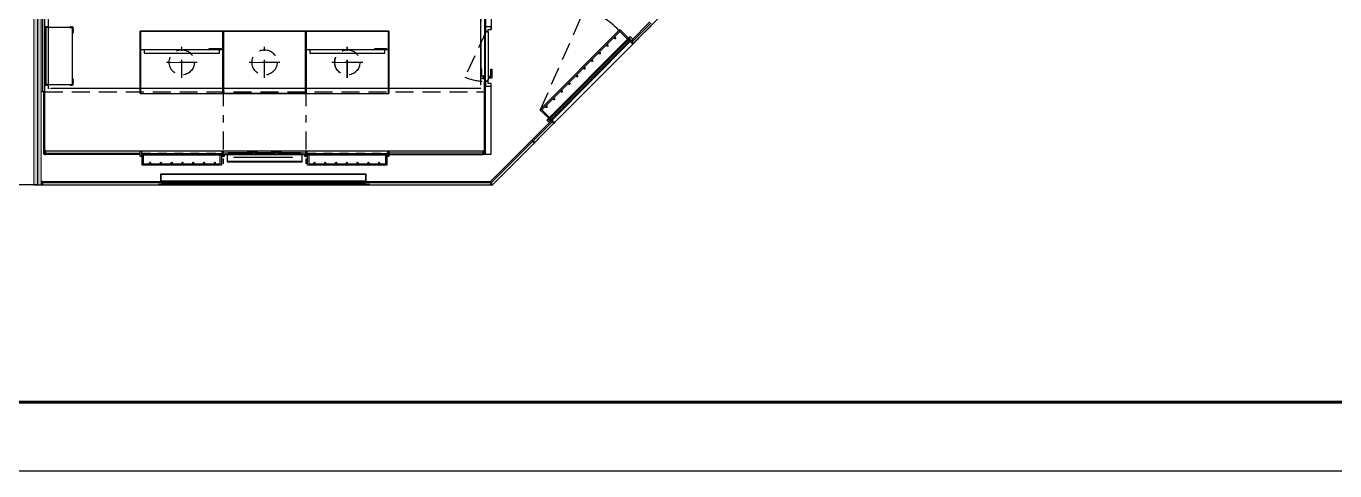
# Model space of a CAD drawing. Header units: millimetres. Extents: x 5896 to 6381, y 4295 to 4378.
# Drawn here: x 6093.37 to 6111.56, y 4295.41 to 4301.59 of the extents above; entities that cross this region are included whole.
import ezdxf

# ---------------------------------------------------------------- set-up
doc = ezdxf.new("R2010")
doc.units = ezdxf.units.MM
for name, pattern in [('HIDDEN2', [0.1875, 0.125, -0.0625]), ('NASCOSTA', [0.375, 0.25, -0.125]), ('PHANTOM2', [1.25, 0.625, -0.125, 0.125, -0.125, 0.125, -0.125]), ('TRATTEGGIATA', [0.75, 0.5, -0.25]), ('TRATTOPUNTO2', [0.5, 0.25, -0.125, 0, -0.125])]:
    doc.linetypes.add(name, pattern=pattern)
for name, color, linetype in [('A-GLAZING', 2, 'Continuous'), ('ax-arredo piani', 2, 'Continuous'), ('ax-arredo piani rossi', 1, 'Continuous'), ('ax-arredo sez', 6, 'Continuous'), ('AXlogo', 6, 'Continuous'), ('GA_X DIM', 8, 'Continuous'), ('Pareti02', 3, 'Continuous'), ('piani-rossi', 1, 'Continuous'), ('proiezioni', 2, 'NASCOSTA'), ('R-PIANI', 6, 'Continuous'), ('sezioni 02', 3, 'Continuous'), ('Urban', 6, 'Continuous'), ('VITI', 1, 'Continuous'), ('图框', 254, 'Continuous')]:
    doc.layers.add(name, color=color, linetype=linetype)
doc.layers.add('Axis', color=7, linetype='TRATTOPUNTO2', true_color=0xe27a03)
doc.layers.add('PROIEZ-FASCIONE', color=7, linetype='TRATTEGGIATA', true_color=0xb4b08e)
for name, color, linetype, lineweight, true_color in [('LD_light', 7, 'Continuous', 5, 0xf00000), ('R-HATCH', 7, 'Continuous', 9, 0xbababa), ('R-WALL', 7, 'Continuous', 9, 0xbababa)]:
    doc.layers.add(name, color=color, linetype=linetype, lineweight=lineweight, true_color=true_color)
doc.layers.add('R-BORDER', color=7, linetype='PHANTOM2', true_color=0xdb0000, plot=False)
doc.layers.add('sez-PHOTO', color=3, linetype='HIDDEN2', lineweight=15)

# ---------------------------------------------------------------- blocks, each defined once
blk = doc.blocks.new('lamp A1')
at = {"layer": 'LD_light', "linetype": 'NASCOSTA'}
for p, q in [((300.794, 135.027), (300.794, 135.453)), ((300.581, 135.24), (301.007, 135.24))]:
    blk.add_line(p, q, dxfattribs=at)
blk.add_circle((300.794, 135.24), 0.175, dxfattribs=at)
blk = doc.blocks.new('ioo')
at = {"layer": 'LD_light', "elevation": 0}
blk.add_lwpolyline([(-3045, 2505), (-3067, 2505), (-3067, 2493), (-3045, 2493)], close=True, dxfattribs=at)
at = {"layer": 'LD_light', "ltscale": 0.1}
for radius in [11, 10]:
    blk.add_arc((-3056, 2506, 0), radius, 359.7956, 180.2044, dxfattribs=at)
blk = doc.blocks.new('bullone fianco')
at = {"layer": 'VITI'}
for p, q in [((0, 0.008), (-0.003, 0.008)), ((-0.003, 0), (-0.003, 0.007)), ((0, 0.006), (-0.003, 0.006)), ((0, 0.001), (-0.003, 0.001)), ((0, -0.001), (0, 0.008)), ((0, 0.007), (0, 0.008)), ((0, 0), (0, 0.007)), ((0, 0.007), (0, 0.007)), ((0, 0), (0, -0.001)), ((0, 0), (0, 0)), ((0, -0.001), (-0.003, -0.001))]:
    blk.add_line(p, q, dxfattribs=at)
for centre, radius, start, end in [((-0.001, 0.007), 0.00209, 147.1328, 212.8672), ((0.005, 0.004), 0.00787, 163.2213, 196.7787), ((-0.001, 0), 0.00209, 147.1328, 212.8672)]:
    blk.add_arc(centre, radius, start, end, dxfattribs=at)
blk = doc.blocks.new('112')
at = {"layer": 'R-HATCH', "ltscale": 10000}
h = blk.add_hatch(color=253, dxfattribs=at)
h.dxf.hatch_style = 1
h.paths.add_polyline_path([(6087.631, 4402.189), (6087.631, 4414.014), (6087.731, 4414.014), (6087.731, 4402.189)])
at = {"layer": 'A-GLAZING', "color": 253}
for p, q in [((6094.795, 4403.126), (6095.882, 4404.217)), ((6094.8, 4403.11), (6095.898, 4404.212)), ((6095.913, 4404.198), (6094.815, 4403.096)), ((6095.918, 4404.182), (6094.831, 4403.091)), ((6095.898, 4404.214), (6095.907, 4404.223)), ((6095.915, 4404.198), (6095.898, 4404.214)), ((6095.898, 4404.212), (6095.898, 4404.212)), ((6095.898, 4404.212), (6095.901, 4404.212)), ((6095.901, 4404.212), (6095.913, 4404.2)), ((6095.907, 4404.223), (6095.924, 4404.207)), ((6095.913, 4404.2), (6095.913, 4404.198)), ((6095.913, 4404.198), (6095.913, 4404.198)), ((6095.924, 4404.207), (6095.915, 4404.198)), ((6094.798, 4403.11), (6094.789, 4403.101)), ((6094.789, 4403.101), (6094.806, 4403.085)), ((6094.815, 4403.094), (6094.798, 4403.11)), ((6094.8, 4403.108), (6094.8, 4403.11)), ((6094.812, 4403.096), (6094.8, 4403.108)), ((6094.806, 4403.085), (6094.815, 4403.094)), ((6094.815, 4403.096), (6094.812, 4403.096))]:
    blk.add_line(p, q, dxfattribs=at)
at = {"layer": 'ax-arredo piani', "color": 253}
for p, q in [((6087.795, 4402.661), (6089.11, 4402.661)), ((6089.123, 4402.661), (6092.548, 4402.661)), ((6092.561, 4402.661), (6093.877, 4402.661))]:
    blk.add_line(p, q, dxfattribs=at)
at = {"layer": 'ax-arredo piani', "color": 253, "elevation": 0}
for points in [[(6088.167, 4403.585), (6088.167, 4403.585), (6088.167, 4404.377), (6088.167, 4404.377), (6088.167, 4404.377), (6087.798, 4404.377), (6087.798, 4403.585), (6088.167, 4403.585)], [(6088.17, 4404.292), (6088.167, 4404.292), (6088.167, 4404.341), (6088.17, 4404.341)], [(6089.109, 4403.461), (6090.261, 4403.461), (6090.261, 4404.326), (6089.109, 4404.326)], [(6090.261, 4403.461), (6091.41, 4403.461), (6091.41, 4404.326), (6090.261, 4404.326)], [(6090.264, 4403.464), (6091.407, 4403.464), (6091.407, 4404.323), (6090.264, 4404.323)], [(6091.41, 4403.461), (6092.562, 4403.461), (6092.562, 4404.326), (6091.41, 4404.326)], [(6089.109, 4403.461), (6089.109, 4404.072), (6090.261, 4404.072), (6090.261, 4403.461), (6090.258, 4403.461), (6090.258, 4404.069), (6089.112, 4404.069), (6089.112, 4403.461)], [(6089.162, 4404.019), (6090.208, 4404.019), (6090.208, 4404.069), (6089.162, 4404.069)], [(6090.231, 4404.072), (6090.066, 4404.072), (6090.066, 4404.085), (6090.231, 4404.085)], [(6091.41, 4403.461), (6091.41, 4404.072), (6092.562, 4404.072), (6092.562, 4403.461), (6092.559, 4403.461), (6092.559, 4404.069), (6091.413, 4404.069), (6091.413, 4403.461)], [(6091.463, 4404.019), (6092.509, 4404.019), (6092.509, 4404.069), (6091.463, 4404.069)], [(6092.532, 4404.072), (6092.367, 4404.072), (6092.367, 4404.085), (6092.532, 4404.085)], [(6088.17, 4403.67), (6088.167, 4403.67), (6088.167, 4403.621), (6088.17, 4403.621)]]:
    blk.add_lwpolyline(points, close=True, dxfattribs=at)
for points in [[(6089.112, 4404.072), (6089.109, 4404.072), (6089.109, 4404.326), (6090.261, 4404.326)], [(6090.261, 4404.326), (6090.261, 4404.072), (6090.258, 4404.072), (6090.258, 4404.323), (6089.112, 4404.323), (6089.112, 4404.072)], [(6091.413, 4404.072), (6091.41, 4404.072), (6091.41, 4404.326), (6092.562, 4404.326)], [(6092.562, 4404.326), (6092.562, 4404.072), (6092.559, 4404.072), (6092.559, 4404.323), (6091.413, 4404.323), (6091.413, 4404.072)]]:
    blk.add_lwpolyline(points, dxfattribs=at)
at = {"layer": 'ax-arredo piani rossi', "color": 253}
for p, q in [((6090.335, 4402.631), (6090.335, 4402.641)), ((6090.335, 4402.641), (6091.335, 4402.641)), ((6090.74, 4402.641), (6090.596, 4402.641)), ((6090.596, 4402.641), (6090.596, 4402.631)), ((6090.74, 4402.631), (6090.74, 4402.641)), ((6091.077, 4402.641), (6090.928, 4402.641)), ((6090.928, 4402.641), (6090.928, 4402.631)), ((6091.077, 4402.631), (6091.077, 4402.641)), ((6091.335, 4402.641), (6091.335, 4402.631)), ((6090.236, 4402.621), (6089.134, 4402.621)), ((6089.149, 4402.606), (6090.221, 4402.606)), ((6090.63, 4402.631), (6090.335, 4402.631)), ((6090.596, 4402.631), (6090.63, 4402.631)), ((6090.706, 4402.631), (6090.74, 4402.631)), ((6090.928, 4402.631), (6090.983, 4402.631)), ((6091.335, 4402.631), (6091.019, 4402.631)), ((6091.019, 4402.631), (6091.077, 4402.631)), ((6092.537, 4402.621), (6091.435, 4402.621)), ((6091.45, 4402.606), (6092.522, 4402.606))]:
    blk.add_line(p, q, dxfattribs=at)
at = {"layer": 'ax-arredo sez', "color": 253}
for p, q in [((6093.891, 4404.938), (6093.891, 4404.326)), ((6093.906, 4404.938), (6093.906, 4404.326)), ((6093.906, 4404.321), (6093.891, 4404.321)), ((6093.891, 4404.321), (6093.891, 4403.631)), ((6093.906, 4403.631), (6093.906, 4404.321)), ((6095.762, 4404.337), (6094.675, 4403.246)), ((6094.689, 4403.232), (6095.776, 4404.323)), ((6095.762, 4404.337), (6095.772, 4404.348)), ((6095.776, 4404.323), (6095.762, 4404.337)), ((6095.882, 4404.217), (6095.762, 4404.337)), ((6095.772, 4404.348), (6095.893, 4404.228)), ((6095.893, 4404.228), (6095.882, 4404.217)), ((6093.891, 4403.631), (6093.906, 4403.631)), ((6093.891, 4402.616), (6093.891, 4403.626)), ((6093.906, 4402.616), (6093.906, 4403.626)), ((6087.766, 4402.616), (6087.766, 4403.481)), ((6087.781, 4402.631), (6087.781, 4403.481)), ((6094.664, 4403.235), (6094.675, 4403.246)), ((6094.785, 4403.115), (6094.664, 4403.235)), ((6094.675, 4403.246), (6094.689, 4403.232)), ((6094.675, 4403.246), (6094.795, 4403.126)), ((6094.795, 4403.126), (6094.785, 4403.115)), ((6087.782, 4402.661), (6087.781, 4402.66)), ((6087.781, 4402.66), (6087.781, 4402.631)), ((6087.795, 4402.661), (6087.782, 4402.661)), ((6087.796, 4402.66), (6087.795, 4402.661)), ((6087.796, 4402.614), (6087.796, 4402.66)), ((6089.109, 4402.66), (6089.11, 4402.661)), ((6089.109, 4402.583), (6089.109, 4402.66)), ((6089.11, 4402.661), (6089.123, 4402.661)), ((6089.123, 4402.661), (6089.124, 4402.66)), ((6089.124, 4402.66), (6089.124, 4402.631)), ((6090.246, 4402.66), (6090.247, 4402.661)), ((6090.246, 4402.583), (6090.246, 4402.66)), ((6090.247, 4402.661), (6090.26, 4402.661)), ((6090.26, 4402.661), (6090.261, 4402.66)), ((6090.261, 4402.66), (6090.261, 4402.631)), ((6090.639, 4402.641), (6090.63, 4402.641)), ((6090.63, 4402.641), (6090.63, 4402.614)), ((6090.639, 4402.614), (6090.639, 4402.641)), ((6090.674, 4402.641), (6090.706, 4402.641)), ((6090.674, 4402.614), (6090.674, 4402.641)), ((6090.706, 4402.641), (6090.706, 4402.614)), ((6090.83, 4402.641), (6090.838, 4402.641)), ((6090.83, 4402.614), (6090.83, 4402.641)), ((6090.838, 4402.641), (6090.838, 4402.614)), ((6090.983, 4402.641), (6091.019, 4402.641)), ((6090.983, 4402.614), (6090.983, 4402.641)), ((6091.019, 4402.641), (6091.019, 4402.614)), ((6091.41, 4402.66), (6091.411, 4402.661)), ((6091.41, 4402.583), (6091.41, 4402.66)), ((6091.411, 4402.661), (6091.424, 4402.661)), ((6091.424, 4402.661), (6091.425, 4402.66)), ((6091.425, 4402.66), (6091.425, 4402.631)), ((6092.547, 4402.66), (6092.548, 4402.661)), ((6092.547, 4402.583), (6092.547, 4402.66)), ((6092.548, 4402.661), (6092.561, 4402.661)), ((6092.561, 4402.661), (6092.562, 4402.66)), ((6092.562, 4402.66), (6092.562, 4402.631)), ((6093.876, 4402.66), (6093.877, 4402.661)), ((6093.876, 4402.614), (6093.876, 4402.66)), ((6093.877, 4402.661), (6093.89, 4402.661)), ((6093.89, 4402.661), (6093.891, 4402.66)), ((6093.891, 4402.66), (6093.891, 4402.631)), ((6087.766, 4402.616), (6087.781, 4402.616)), ((6087.781, 4402.631), (6087.781, 4402.631)), ((6087.781, 4402.631), (6087.781, 4402.614)), ((6087.781, 4402.614), (6087.796, 4402.614)), ((6087.796, 4402.614), (6087.796, 4402.631)), ((6087.796, 4402.631), (6089.109, 4402.631)), ((6089.109, 4402.614), (6087.796, 4402.614)), ((6089.124, 4402.583), (6089.109, 4402.583)), ((6089.124, 4402.631), (6089.124, 4402.631)), ((6089.124, 4402.631), (6089.124, 4402.583)), ((6089.128, 4402.631), (6089.126, 4402.631)), ((6089.126, 4402.631), (6089.126, 4402.616)), ((6089.126, 4402.616), (6089.132, 4402.616)), ((6089.128, 4402.618), (6089.128, 4402.631)), ((6089.132, 4402.618), (6089.128, 4402.618)), ((6089.134, 4402.631), (6089.132, 4402.631)), ((6089.132, 4402.631), (6089.132, 4402.618)), ((6089.132, 4402.616), (6089.132, 4402.599)), ((6089.132, 4402.599), (6089.134, 4402.599)), ((6089.134, 4402.599), (6089.134, 4402.631)), ((6089.134, 4402.621), (6089.149, 4402.606)), ((6089.134, 4402.466), (6089.134, 4402.621)), ((6090.236, 4402.466), (6089.134, 4402.466)), ((6089.149, 4402.606), (6089.149, 4402.481)), ((6089.149, 4402.481), (6090.221, 4402.481)), ((6090.221, 4402.606), (6090.236, 4402.621)), ((6090.221, 4402.481), (6090.221, 4402.606)), ((6090.236, 4402.599), (6090.236, 4402.631)), ((6090.236, 4402.631), (6090.238, 4402.631)), ((6090.236, 4402.621), (6090.236, 4402.466)), ((6090.238, 4402.599), (6090.236, 4402.599)), ((6090.238, 4402.631), (6090.238, 4402.618)), ((6090.238, 4402.618), (6090.242, 4402.618)), ((6090.244, 4402.616), (6090.238, 4402.616)), ((6090.238, 4402.616), (6090.238, 4402.599)), ((6090.242, 4402.618), (6090.242, 4402.631)), ((6090.242, 4402.631), (6090.244, 4402.631)), ((6090.244, 4402.631), (6090.244, 4402.616)), ((6090.261, 4402.583), (6090.246, 4402.583)), ((6090.63, 4402.631), (6090.261, 4402.631)), ((6090.261, 4402.631), (6090.261, 4402.614)), ((6090.261, 4402.631), (6090.261, 4402.631)), ((6090.261, 4402.631), (6090.261, 4402.583)), ((6090.261, 4402.614), (6090.63, 4402.614)), ((6090.261, 4402.614), (6090.276, 4402.614)), ((6090.261, 4402.583), (6090.261, 4402.614)), ((6090.276, 4402.583), (6090.261, 4402.583)), ((6090.276, 4402.614), (6090.276, 4402.583)), ((6090.32, 4402.614), (6090.316, 4402.614)), ((6090.316, 4402.614), (6090.316, 4402.51)), ((6090.316, 4402.51), (6091.36, 4402.51)), ((6090.32, 4402.514), (6090.32, 4402.614)), ((6091.356, 4402.614), (6090.32, 4402.614)), ((6090.32, 4402.614), (6090.32, 4402.611)), ((6090.32, 4402.611), (6091.356, 4402.611)), ((6091.356, 4402.514), (6090.32, 4402.514)), ((6090.63, 4402.614), (6090.639, 4402.614)), ((6090.674, 4402.631), (6090.639, 4402.631)), ((6090.639, 4402.631), (6090.674, 4402.631)), ((6090.639, 4402.631), (6090.674, 4402.631)), ((6090.639, 4402.614), (6090.674, 4402.614)), ((6090.706, 4402.614), (6090.674, 4402.614)), ((6090.83, 4402.631), (6090.706, 4402.631)), ((6090.706, 4402.631), (6090.83, 4402.631)), ((6090.706, 4402.614), (6090.83, 4402.614)), ((6090.838, 4402.614), (6090.83, 4402.614)), ((6090.983, 4402.631), (6090.838, 4402.631)), ((6090.838, 4402.631), (6090.983, 4402.631)), ((6090.838, 4402.614), (6090.983, 4402.614)), ((6091.019, 4402.614), (6090.983, 4402.614)), ((6091.41, 4402.631), (6091.019, 4402.631)), ((6091.019, 4402.614), (6091.41, 4402.614)), ((6091.356, 4402.614), (6091.356, 4402.514)), ((6091.36, 4402.614), (6091.356, 4402.614)), ((6091.356, 4402.611), (6091.356, 4402.614)), ((6091.36, 4402.51), (6091.36, 4402.614)), ((6091.395, 4402.614), (6091.41, 4402.614)), ((6091.395, 4402.583), (6091.395, 4402.614)), ((6091.41, 4402.583), (6091.395, 4402.583)), ((6091.41, 4402.614), (6091.41, 4402.631)), ((6091.41, 4402.614), (6091.41, 4402.583)), ((6091.425, 4402.583), (6091.41, 4402.583)), ((6091.425, 4402.631), (6091.425, 4402.631)), ((6091.425, 4402.631), (6091.425, 4402.583)), ((6091.429, 4402.631), (6091.427, 4402.631)), ((6091.427, 4402.631), (6091.427, 4402.616)), ((6091.427, 4402.616), (6091.433, 4402.616)), ((6091.429, 4402.618), (6091.429, 4402.631)), ((6091.433, 4402.618), (6091.429, 4402.618)), ((6091.435, 4402.631), (6091.433, 4402.631)), ((6091.433, 4402.631), (6091.433, 4402.618)), ((6091.433, 4402.616), (6091.433, 4402.599)), ((6091.433, 4402.599), (6091.435, 4402.599)), ((6091.435, 4402.599), (6091.435, 4402.631)), ((6091.435, 4402.621), (6091.45, 4402.606)), ((6091.435, 4402.466), (6091.435, 4402.621)), ((6092.537, 4402.466), (6091.435, 4402.466)), ((6091.45, 4402.606), (6091.45, 4402.481)), ((6091.45, 4402.481), (6092.522, 4402.481)), ((6092.522, 4402.606), (6092.537, 4402.621)), ((6092.522, 4402.481), (6092.522, 4402.606)), ((6092.537, 4402.599), (6092.537, 4402.631)), ((6092.537, 4402.631), (6092.539, 4402.631)), ((6092.537, 4402.621), (6092.537, 4402.466)), ((6092.539, 4402.599), (6092.537, 4402.599)), ((6092.539, 4402.631), (6092.539, 4402.618)), ((6092.539, 4402.618), (6092.543, 4402.618)), ((6092.545, 4402.616), (6092.539, 4402.616)), ((6092.539, 4402.616), (6092.539, 4402.599)), ((6092.543, 4402.618), (6092.543, 4402.631)), ((6092.543, 4402.631), (6092.545, 4402.631)), ((6092.545, 4402.631), (6092.545, 4402.616)), ((6092.562, 4402.583), (6092.547, 4402.583)), ((6093.876, 4402.631), (6092.562, 4402.631)), ((6092.562, 4402.631), (6092.562, 4402.631)), ((6092.562, 4402.631), (6092.562, 4402.583)), ((6092.562, 4402.614), (6093.876, 4402.614)), ((6093.876, 4402.614), (6093.876, 4402.631)), ((6093.891, 4402.614), (6093.876, 4402.614)), ((6093.891, 4402.631), (6093.891, 4402.631)), ((6093.891, 4402.631), (6093.891, 4402.614)), ((6089.396, 4402.238), (6089.396, 4402.343)), ((6089.396, 4402.343), (6092.244, 4402.343)), ((6089.401, 4402.238), (6089.401, 4402.338)), ((6089.401, 4402.338), (6092.239, 4402.338)), ((6092.239, 4402.338), (6092.239, 4402.238)), ((6092.244, 4402.343), (6092.244, 4402.238))]:
    blk.add_line(p, q, dxfattribs=at)
at = {"layer": 'ax-arredo sez', "color": 253, "elevation": 0}
for points in [[(6087.784, 4404.341), (6087.781, 4404.341), (6087.781, 4404.381), (6087.821, 4404.381), (6087.821, 4404.378), (6087.784, 4404.378), (6087.784, 4404.341)], [(6088.168, 4404.341), (6088.171, 4404.341), (6088.171, 4404.381), (6088.131, 4404.381), (6088.131, 4404.378), (6088.168, 4404.378), (6088.168, 4404.341)], [(6087.784, 4403.621), (6087.781, 4403.621), (6087.781, 4403.581), (6087.821, 4403.581), (6087.821, 4403.584), (6087.784, 4403.584), (6087.784, 4403.621)], [(6088.168, 4403.621), (6088.171, 4403.621), (6088.171, 4403.581), (6088.131, 4403.581), (6088.131, 4403.584), (6088.168, 4403.584), (6088.168, 4403.621)]]:
    blk.add_lwpolyline(points, dxfattribs=at)
blk.add_lwpolyline([(6087.797, 4403.584), (6087.784, 4403.584), (6087.784, 4404.378), (6087.797, 4404.378)], close=True, dxfattribs=at)
at = {"layer": 'Axis', "color": 253}
for p, q in [((6090.261, 4403.532), (6090.261, 4402.481)), ((6091.41, 4403.532), (6091.41, 4402.481))]:
    blk.add_line(p, q, dxfattribs=at)
at = {"layer": 'AXlogo', "color": 253}
for p, q in [((6089.415, 4402.194), (6089.415, 4402.219)), ((6089.415, 4402.219), (6092.228, 4402.219)), ((6092.228, 4402.194), (6089.415, 4402.194)), ((6092.228, 4402.219), (6092.228, 4402.194))]:
    blk.add_line(p, q, dxfattribs=at)
at = {"layer": 'DEFPOINTS', "color": 253}
blk.add_line((6087.811, 4404.381), (6087.781, 4404.381), dxfattribs=at)
at = {"layer": 'Pareti02', "color": 253}
for p, q in [((6087.756, 4403.481), (6087.756, 4411.881)), ((6087.781, 4403.481), (6087.781, 4411.881)), ((6093.986, 4404.508), (6093.986, 4404.351)), ((6093.906, 4404.326), (6093.891, 4404.326)), ((6094.675, 4403.246), (6095.762, 4404.337)), ((6093.906, 4403.626), (6093.891, 4403.626)), ((6093.986, 4402.616), (6093.986, 4403.601)), ((6093.986, 4403.113), (6093.986, 4403.601)), ((6087.781, 4403.481), (6087.731, 4403.481)), ((6094.551, 4402.81), (6094.555, 4402.814)), ((6094.555, 4402.814), (6094.569, 4402.8)), ((6094.565, 4402.796), (6094.551, 4402.81)), ((6094.562, 4402.793), (6094.565, 4402.796)), ((6094.583, 4402.771), (6094.562, 4402.793)), ((6094.569, 4402.8), (6094.573, 4402.803)), ((6094.573, 4402.803), (6094.594, 4402.782)), ((6094.594, 4402.782), (6094.583, 4402.771)), ((6093.906, 4402.616), (6093.891, 4402.616)), ((6093.906, 4402.616), (6093.986, 4402.616)), ((6093.965, 4402.222), (6093.969, 4402.226)), ((6093.98, 4402.208), (6093.965, 4402.222)), ((6093.969, 4402.226), (6093.983, 4402.212)), ((6093.976, 4402.205), (6093.98, 4402.208)), ((6093.997, 4402.183), (6093.976, 4402.205)), ((6093.983, 4402.212), (6093.987, 4402.215)), ((6093.987, 4402.215), (6094.008, 4402.194)), ((6094.008, 4402.194), (6093.997, 4402.183))]:
    blk.add_line(p, q, dxfattribs=at)
at = {"layer": 'piani-rossi', "color": 253}
for p, q in [((6093.855, 4403.8), (6093.837, 4403.8)), ((6093.837, 4403.8), (6093.837, 4403.673)), ((6093.855, 4403.695), (6093.855, 4403.8)), ((6093.979, 4403.695), (6093.979, 4403.8)), ((6093.979, 4403.8), (6093.997, 4403.8)), ((6093.997, 4403.8), (6093.997, 4403.673)), ((6093.837, 4403.673), (6093.881, 4403.673)), ((6093.881, 4403.695), (6093.855, 4403.695)), ((6093.881, 4403.661), (6093.881, 4403.708)), ((6093.881, 4403.708), (6093.891, 4403.708)), ((6093.881, 4403.673), (6093.881, 4403.695)), ((6093.891, 4403.661), (6093.881, 4403.661)), ((6093.891, 4403.708), (6093.891, 4403.661)), ((6093.953, 4403.708), (6093.943, 4403.708)), ((6093.943, 4403.708), (6093.943, 4403.661)), ((6093.943, 4403.661), (6093.953, 4403.661)), ((6093.953, 4403.661), (6093.953, 4403.708)), ((6093.953, 4403.673), (6093.953, 4403.695)), ((6093.953, 4403.695), (6093.979, 4403.695)), ((6093.997, 4403.673), (6093.953, 4403.673))]:
    blk.add_line(p, q, dxfattribs=at)
at = {"layer": 'PROIEZ-FASCIONE', "color": 253}
for p, q in [((6087.831, 4403.531), (6087.831, 4412.314)), ((6093.841, 4404.959), (6093.841, 4403.531)), ((6093.841, 4403.531), (6087.831, 4403.531))]:
    blk.add_line(p, q, dxfattribs=at)
at = {"layer": 'proiezioni', "color": 253}
for p, q in [((6094.008, 4402.194), (6108.084, 4416.324)), ((6094.675, 4403.246), (6095.295, 4404.656)), ((6093.917, 4404.321), (6093.618, 4403.687)), ((6089.685, 4403.68), (6089.685, 4404.107)), ((6090.836, 4403.68), (6090.836, 4404.107)), ((6091.986, 4403.68), (6091.986, 4404.107)), ((6089.898, 4403.893), (6089.472, 4403.893)), ((6091.049, 4403.893), (6090.622, 4403.893)), ((6092.2, 4403.893), (6091.773, 4403.893)), ((6087.781, 4403.481), (6093.891, 4403.481))]:
    blk.add_line(p, q, dxfattribs=at)
for centre in [(6089.685, 4403.893), (6090.836, 4403.893), (6091.986, 4403.893)]:
    blk.add_circle(centre, 0.175, dxfattribs=at)
for centre, radius, start, end in [((6094.675, 4403.246), 1.54, 45.109, 66.2595), ((6093.891, 4404.321), 0.69, 246.6992, 270)]:
    blk.add_arc(centre, radius, start, end, dxfattribs=at)
at = {"layer": 'R-BORDER', "color": 253, "ltscale": 10000}
for p, q in [((6087.681, 4414.089), (6087.681, 4402.189)), ((6094.003, 4402.189), (6104.089, 4412.314)), ((6087.631, 4402.189), (6094.003, 4402.189)), ((6087.681, 4402.189), (6087.631, 4402.189))]:
    blk.add_line(p, q, dxfattribs=at)
at = {"layer": 'R-PIANI', "color": 253, "ltscale": 10000}
blk.add_line((6087.631, 4402.189), (6086.899, 4402.189), dxfattribs=at)
at = {"layer": 'R-WALL', "color": 253, "ltscale": 10000}
for p, q in [((6087.631, 4402.189), (6087.631, 4414.014)), ((6087.731, 4414.014), (6087.731, 4402.189)), ((6087.731, 4402.189), (6087.631, 4402.189))]:
    blk.add_line(p, q, dxfattribs=at)
at = {"layer": 'sez-PHOTO', "color": 253}
for p, q in [((6089.128, 4402.631), (6090.242, 4402.631)), ((6091.429, 4402.631), (6092.543, 4402.631))]:
    blk.add_line(p, q, dxfattribs=at)
at = {"layer": 'sezioni 02', "color": 253}
for p, q in [((6095.925, 4404.189), (6096.193, 4404.458)), ((6093.906, 4404.386), (6093.906, 4404.326)), ((6093.986, 4404.386), (6093.906, 4404.386)), ((6093.906, 4404.326), (6093.943, 4404.329)), ((6093.906, 4403.631), (6093.906, 4404.321)), ((6093.906, 4404.321), (6093.943, 4404.321)), ((6093.943, 4404.329), (6093.943, 4404.351)), ((6093.943, 4404.351), (6093.986, 4404.351)), ((6093.943, 4404.321), (6093.943, 4403.646)), ((6093.986, 4404.351), (6093.986, 4404.386)), ((6096.207, 4404.444), (6095.939, 4404.175)), ((6095.898, 4404.233), (6095.882, 4404.217)), ((6095.882, 4404.217), (6095.892, 4404.208)), ((6095.892, 4404.208), (6095.907, 4404.223)), ((6095.918, 4404.253), (6095.898, 4404.233)), ((6095.907, 4404.223), (6095.898, 4404.233)), ((6095.898, 4404.233), (6095.924, 4404.207)), ((6095.924, 4404.207), (6095.908, 4404.191)), ((6095.908, 4404.191), (6095.918, 4404.182)), ((6095.953, 4404.217), (6095.918, 4404.253)), ((6095.918, 4404.182), (6095.953, 4404.217)), ((6095.925, 4404.189), (6095.918, 4404.182)), ((6095.918, 4404.182), (6095.953, 4404.147)), ((6095.939, 4404.175), (6095.925, 4404.189)), ((6095.939, 4404.175), (6095.925, 4404.189)), ((6095.942, 4404.178), (6095.939, 4404.175)), ((6095.964, 4404.157), (6095.942, 4404.178)), ((6095.953, 4404.147), (6095.964, 4404.157)), ((6093.923, 4403.634), (6093.906, 4403.631)), ((6093.906, 4403.631), (6093.906, 4403.631)), ((6093.925, 4403.629), (6093.906, 4403.626)), ((6093.906, 4403.626), (6093.906, 4403.561)), ((6093.906, 4403.561), (6093.986, 4403.561)), ((6093.943, 4403.646), (6093.923, 4403.643)), ((6093.923, 4403.643), (6093.923, 4403.634)), ((6093.943, 4403.641), (6093.925, 4403.638)), ((6093.925, 4403.638), (6093.925, 4403.629)), ((6093.943, 4403.601), (6093.943, 4403.641)), ((6093.986, 4403.601), (6093.943, 4403.601)), ((6093.986, 4403.561), (6093.986, 4403.601)), ((6094.823, 4403.083), (6094.555, 4402.814)), ((6094.569, 4402.8), (6094.837, 4403.069)), ((6094.76, 4403.091), (6094.78, 4403.11)), ((6094.795, 4403.055), (6094.76, 4403.091)), ((6094.78, 4403.11), (6094.795, 4403.126)), ((6094.78, 4403.11), (6094.806, 4403.085)), ((6094.789, 4403.101), (6094.78, 4403.11)), ((6094.805, 4403.117), (6094.789, 4403.101)), ((6094.795, 4403.126), (6094.805, 4403.117)), ((6094.831, 4403.091), (6094.795, 4403.055)), ((6094.806, 4403.085), (6094.821, 4403.1)), ((6094.821, 4403.1), (6094.831, 4403.091)), ((6094.837, 4403.069), (6094.823, 4403.083)), ((6094.824, 4403.084), (6094.831, 4403.091)), ((6094.838, 4403.07), (6094.824, 4403.084)), ((6094.831, 4403.091), (6094.866, 4403.056)), ((6094.834, 4403.066), (6094.838, 4403.07)), ((6094.856, 4403.045), (6094.834, 4403.066)), ((6094.866, 4403.056), (6094.856, 4403.045)), ((6094.555, 4402.814), (6094.569, 4402.8)), ((6087.741, 4402.239), (6087.731, 4402.239)), ((6087.731, 4402.239), (6087.731, 4402.218)), ((6087.731, 4402.218), (6087.741, 4402.218)), ((6087.741, 4402.218), (6087.741, 4402.239)), ((6087.751, 4402.239), (6087.741, 4402.239)), ((6087.741, 4402.239), (6087.741, 4402.189)), ((6087.741, 4402.189), (6087.756, 4402.189)), ((6087.751, 4402.219), (6087.751, 4402.239)), ((6087.756, 4402.219), (6087.751, 4402.219)), ((6087.756, 4402.189), (6087.756, 4402.219)), ((6090.554, 4402.238), (6090.147, 4402.238)), ((6090.147, 4402.238), (6090.147, 4402.194)), ((6090.147, 4402.194), (6090.554, 4402.194)), ((6090.554, 4402.194), (6090.554, 4402.238)), ((6090.829, 4402.238), (6090.806, 4402.238)), ((6090.806, 4402.238), (6090.806, 4402.194)), ((6090.806, 4402.194), (6090.829, 4402.194)), ((6090.829, 4402.194), (6090.829, 4402.238)), ((6091.502, 4402.238), (6091.072, 4402.238)), ((6091.072, 4402.238), (6091.072, 4402.194)), ((6091.072, 4402.194), (6091.502, 4402.194)), ((6091.502, 4402.194), (6091.502, 4402.238))]:
    blk.add_line(p, q, dxfattribs=at)
at = {"layer": 'Urban', "color": 253}
for p, q in [((6094.551, 4402.81), (6093.969, 4402.226)), ((6093.983, 4402.212), (6094.565, 4402.796)), ((6094.565, 4402.796), (6094.551, 4402.81)), ((6087.751, 4402.219), (6087.751, 4402.238)), ((6087.751, 4402.238), (6093.969, 4402.238)), ((6093.969, 4402.219), (6087.751, 4402.219)), ((6092.239, 4402.241), (6089.401, 4402.241)), ((6089.401, 4402.241), (6089.401, 4402.238)), ((6089.401, 4402.238), (6092.239, 4402.238)), ((6092.239, 4402.238), (6092.239, 4402.241)), ((6093.969, 4402.238), (6093.969, 4402.219)), ((6093.969, 4402.226), (6093.983, 4402.212))]:
    blk.add_line(p, q, dxfattribs=at)
at = {"layer": 'VITI', "color": 253, "elevation": 0}
for points in [[(6087.821, 4404.382), (6087.821, 4404.381), (6087.781, 4404.381), (6087.781, 4404.382)], [(6087.821, 4403.581), (6087.821, 4403.58), (6087.781, 4403.58), (6087.781, 4403.581)]]:
    blk.add_lwpolyline(points, close=True, dxfattribs=at)
for points in [[(6088.131, 4404.381), (6088.131, 4404.382), (6088.172, 4404.382), (6088.172, 4404.292), (6088.171, 4404.292), (6088.171, 4404.381), (6088.131, 4404.381)], [(6088.131, 4403.581), (6088.131, 4403.58), (6088.172, 4403.58), (6088.172, 4403.67), (6088.171, 4403.67), (6088.171, 4403.581), (6088.131, 4403.581)]]:
    blk.add_lwpolyline(points, dxfattribs=at)
at = {"layer": 'VITI', "color": 253}
for p, rotation in [((6087.787, 4404.382), 270), ((6087.807, 4404.382), 270), ((6087.814, 4403.58), 90), ((6088.145, 4403.58), 90), ((6088.165, 4403.58), 90), ((6088.172, 4403.655), 180), ((6088.172, 4403.635), 180), ((6088.172, 4403.615), 180), ((6088.172, 4403.595), 180)]:
    blk.add_blockref('bullone fianco', p, dxfattribs=dict(at, rotation=rotation))
at = {"layer": 'VITI', "color": 253, "xscale": -1}
for p, rotation in [((6088.145, 4404.382), 90), ((6088.165, 4404.382), 90), ((6087.787, 4403.58), 270)]:
    blk.add_blockref('bullone fianco', p, dxfattribs=dict(at, rotation=rotation))
for p in [(6088.172, 4404.368), (6088.172, 4404.348), (6088.172, 4404.328), (6088.172, 4404.308)]:
    blk.add_blockref('bullone fianco', p, dxfattribs=at)
blk = doc.blocks.new('tukuang')
at = {"layer": '图框'}
blk.add_lwpolyline([(0, 0), (4200, 0), (4200, 2969.7), (0, 2969.7)], close=True, dxfattribs=at)
at = {"layer": '图框', "const_width": 4.24}
blk.add_lwpolyline([(212.1, 2870.7), (4101, 2870.7), (4101, 99), (212.1, 99)], close=True, dxfattribs=at)

msp = doc.modelspace()

# ---------------------------------------------------------------- hatches: boundary and pattern name
at = {"layer": 'LD_light'}
h = msp.add_hatch(color=256, dxfattribs=at)
h.dxf.hatch_style = 1
h.paths.add_polyline_path([(6093.677, 4300.79), (6093.677, 4302.098), (6093.682, 4302.098), (6093.682, 4300.79)])
h = msp.add_hatch(color=256, dxfattribs=at)
h.dxf.hatch_style = 1
h.paths.add_polyline_path([(6099.687, 4300.78), (6099.687, 4302.088), (6099.692, 4302.088), (6099.692, 4300.78)])
h = msp.add_hatch(color=256, dxfattribs=at)
h.dxf.hatch_style = 1
h.paths.add_polyline_path([(6093.711, 4300.732), (6095.019, 4300.732), (6095.019, 4300.727), (6093.711, 4300.727)])
h = msp.add_hatch(color=256, dxfattribs=at)
h.dxf.hatch_style = 1
h.paths.add_polyline_path([(6095.019, 4300.732), (6096.327, 4300.732), (6096.327, 4300.727), (6095.019, 4300.727)])
h = msp.add_hatch(color=256, dxfattribs=at)
h.dxf.hatch_style = 1
h.paths.add_polyline_path([(6096.327, 4300.732), (6097.635, 4300.732), (6097.635, 4300.727), (6096.327, 4300.727)])
h = msp.add_hatch(color=256, dxfattribs=at)
h.dxf.hatch_style = 1
h.paths.add_polyline_path([(6097.635, 4300.732), (6098.943, 4300.732), (6098.943, 4300.727), (6097.635, 4300.727)])
h = msp.add_hatch(color=256, dxfattribs=at)
h.dxf.hatch_style = 1
h.paths.add_polyline_path([(6098.943, 4300.727), (6099.657, 4300.727), (6099.657, 4300.732), (6098.943, 4300.732)])
h = msp.add_hatch(color=256, dxfattribs=at)
h.dxf.hatch_style = 1
h.paths.add_polyline_path([(6096.257, 4299.772), (6097.07, 4299.772), (6097.07, 4299.767), (6096.257, 4299.767)])
h = msp.add_hatch(color=256, dxfattribs=at)
h.dxf.hatch_style = 1
h.paths.add_polyline_path([(6096.306, 4299.772), (6097.02, 4299.772), (6097.02, 4299.767), (6096.306, 4299.767)])
h = msp.add_hatch(color=256, dxfattribs=at)
h.dxf.hatch_style = 1
h.paths.add_polyline_path([(6095.209, 4299.397), (6096.319, 4299.397), (6096.319, 4299.392), (6095.209, 4299.392)])
h = msp.add_hatch(color=256, dxfattribs=at)
h.dxf.hatch_style = 1
h.paths.add_polyline_path([(6096.319, 4299.397), (6097.429, 4299.397), (6097.429, 4299.392), (6096.319, 4299.392)])
h = msp.add_hatch(color=256, dxfattribs=at)
h.dxf.hatch_style = 1
h.paths.add_polyline_path([(6097.429, 4299.392), (6098.143, 4299.392), (6098.143, 4299.397), (6097.429, 4299.397)])

# ---------------------------------------------------------------- linework, layer by layer
at = {"layer": 'Axis'}
for p, q in [((6096.109, 4300.731), (6096.109, 4299.679)), ((6097.259, 4300.731), (6097.259, 4299.679))]:
    msp.add_line(p, q, dxfattribs=at)
at = {"layer": 'LD_light', "elevation": 0}
for points in [[(6093.677, 4300.79), (6093.677, 4302.098), (6093.682, 4302.098), (6093.682, 4300.79)], [(6099.687, 4300.78), (6099.687, 4302.088), (6099.692, 4302.088), (6099.692, 4300.78)], [(6093.711, 4300.732), (6095.019, 4300.732), (6095.019, 4300.727), (6093.711, 4300.727)], [(6095.019, 4300.732), (6096.327, 4300.732), (6096.327, 4300.727), (6095.019, 4300.727)], [(6096.327, 4300.732), (6097.635, 4300.732), (6097.635, 4300.727), (6096.327, 4300.727)], [(6097.635, 4300.732), (6098.943, 4300.732), (6098.943, 4300.727), (6097.635, 4300.727)], [(6098.943, 4300.727), (6099.657, 4300.727), (6099.657, 4300.732), (6098.943, 4300.732)], [(6096.257, 4299.772), (6097.07, 4299.772), (6097.07, 4299.767), (6096.257, 4299.767)], [(6096.306, 4299.772), (6097.02, 4299.772), (6097.02, 4299.767), (6096.306, 4299.767)], [(6095.209, 4299.397), (6096.517, 4299.397), (6096.517, 4299.392), (6095.209, 4299.392)], [(6095.209, 4299.397), (6096.319, 4299.397), (6096.319, 4299.392), (6095.209, 4299.392)], [(6096.319, 4299.397), (6097.429, 4299.397), (6097.429, 4299.392), (6096.319, 4299.392)], [(6097.429, 4299.392), (6098.143, 4299.392), (6098.143, 4299.397), (6097.429, 4299.397)]]:
    msp.add_lwpolyline(points, close=True, dxfattribs=at)

# ---------------------------------------------------------------- block references
msp.add_blockref('112', (5.848, -102.802))
at = {"layer": 'GA_X DIM', "xscale": 0.009635294117647079, "yscale": 0.009635294117647079, "zscale": 0.009635294117647079}
msp.add_blockref('tukuang', (6084.113, 4295.413), dxfattribs=at)
at = {"layer": 'LD_light', "xscale": -0.001, "yscale": 0.001, "zscale": 0.001, "rotation": 225.1089945718877}
for p in [(6101.831, 4305.258), (6101.937, 4305.364), (6101.725, 4305.152), (6101.513, 4304.939), (6101.619, 4305.046), (6101.302, 4304.727), (6101.408, 4304.833), (6101.09, 4304.514), (6101.196, 4304.621), (6100.984, 4304.408)]:
    msp.add_blockref('ioo', p, dxfattribs=at)
at = {"layer": 'LD_light'}
for p in [(5794.739, 4165.851), (5795.89, 4165.851), (5797.041, 4165.851)]:
    msp.add_blockref('lamp A1', p, dxfattribs=at)
at = {"layer": 'LD_light', "xscale": -0.001, "yscale": 0.001, "zscale": 0.001}
for p in [(6092.037, 4297.185), (6092.187, 4297.185), (6092.337, 4297.185), (6092.487, 4297.185), (6092.637, 4297.185), (6092.787, 4297.185), (6092.937, 4297.185), (6094.321, 4297.185), (6094.471, 4297.185), (6094.621, 4297.185), (6094.771, 4297.185), (6094.921, 4297.185), (6095.071, 4297.185), (6095.221, 4297.185)]:
    msp.add_blockref('ioo', p, dxfattribs=at)

doc.saveas('drawing.dxf')
